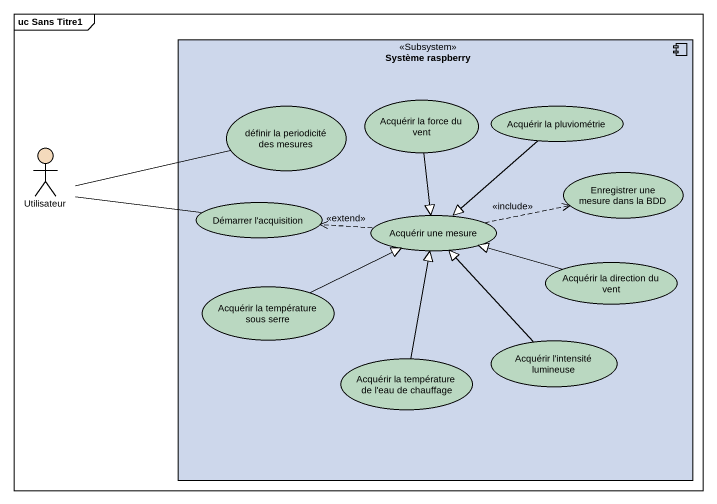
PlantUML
@startuml
mainframe uc Sans Titre1
component "Système raspberry" as Système_raspberry <<Subsystem>> #CDD7EB {
  usecase "définir la periodicité des mesures" as définir_la_periodicité_des #BAD8C1
  usecase "Acquérir la force du vent" as Acquérir_la_force_du_vent #BAD8C1
  usecase "Acquérir la pluviométrie" as Acquérir_la_pluviométrie #BAD8C1
  usecase "Enregistrer une mesure dans la BDD" as Enregistrer_une_mesure_dans #BAD8C1
  usecase "Démarrer l'acquisition" as Démarrer_l_acquisition #BAD8C1
  usecase "Acquérir une mesure" as Acquérir_une_mesure #BAD8C1
  usecase "Acquérir la température sous serre" as Acquérir_la_température #BAD8C1
  usecase "Acquérir la direction du vent" as Acquérir_la_direction_du #BAD8C1
  usecase "Acquérir la température de l'eau de chauffage" as Acquérir_la_température_de #BAD8C1
  usecase "Acquérir l'intensité lumineuse" as Acquérir_l_intensité #BAD8C1
}
actor Utilisateur #F4DABC
Acquérir_la_force_du_vent --|> Acquérir_une_mesure
Acquérir_la_pluviométrie --|> Acquérir_une_mesure
Utilisateur -right- définir_la_periodicité_des
Utilisateur -right- Démarrer_l_acquisition
Acquérir_une_mesure .right.> Enregistrer_une_mesure_dans : <<include>>
Acquérir_une_mesure .left.> Démarrer_l_acquisition : <<extend>>
Acquérir_la_température -right-|> Acquérir_une_mesure
Acquérir_la_direction_du -left-|> Acquérir_une_mesure
Acquérir_la_température_de -up-|> Acquérir_une_mesure
Acquérir_l_intensité -up-|> Acquérir_une_mesure
@enduml
